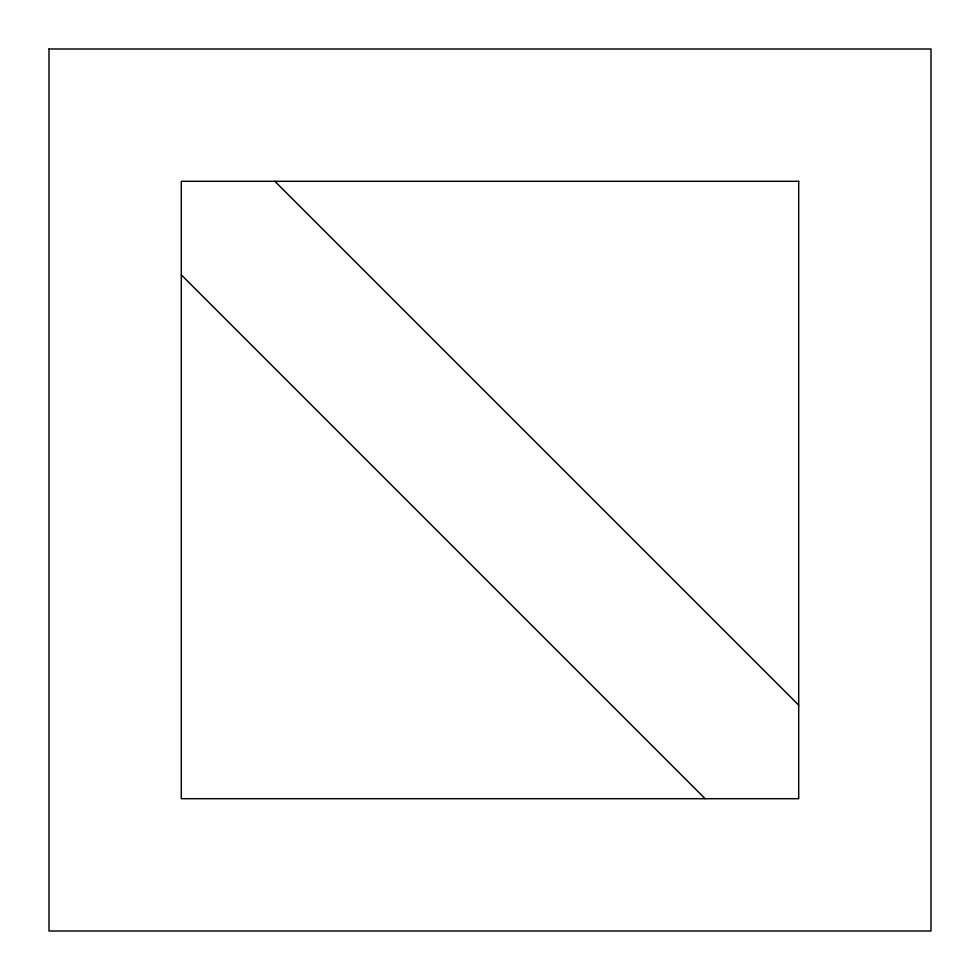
<?xml version="1.0" encoding="UTF-8"?>
<svg xmlns="http://www.w3.org/2000/svg" width="980" height="980" viewBox="0 0 980 980"><rect width="100%" height="100%" fill="white"/><g stroke="black" fill="none" stroke-linecap="round" stroke-linejoin="round"><path stroke-width="1.47" d="M274.853 181.3L798.7 705.147M181.3 274.853L705.147 798.7M49 49L49 931L931 931L931 49L49 49M798.7 181.3L181.3 181.3L181.3 798.7L798.7 798.7L798.7 181.3"/></g></svg>
